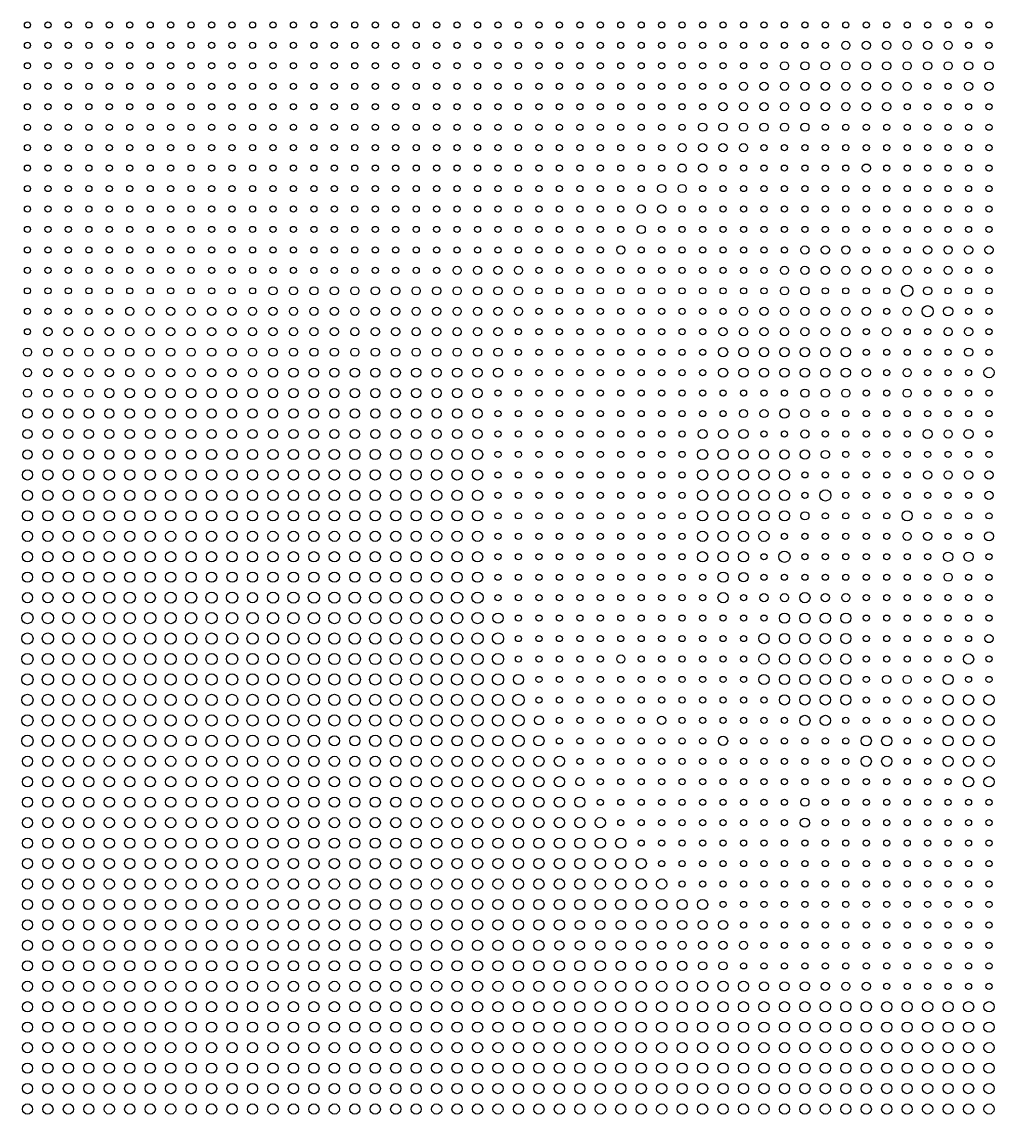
# Model space of a CAD drawing. Header units: metres. Extents: x -6 to 3826, y 14 to 2163.
# Drawn here: x -6 to 945, y 15 to 1083 of the extents above; entities that cross this region are included whole.
import ezdxf

# ---------------------------------------------------------------- set-up
doc = ezdxf.new("R2010")
doc.units = ezdxf.units.M

msp = doc.modelspace()

# ---------------------------------------------------------------- linework, layer by layer
for centre, radius in [((0, 1080), 3), ((20, 1080), 3), ((40, 1080), 3), ((60, 1080), 3), ((80, 1080), 3), ((100, 1080), 3), ((120, 1080), 3), ((140, 1080), 3), ((160, 1080), 3), ((180, 1080), 3), ((200, 1080), 3), ((220, 1080), 3), ((240, 1080), 3), ((260, 1080), 3), ((280, 1080), 3), ((300, 1080), 3), ((320, 1080), 3), ((340, 1080), 3), ((360, 1080), 3), ((380, 1080), 3), ((400, 1080), 3), ((420, 1080), 3), ((440, 1080), 3), ((460, 1080), 3), ((480, 1080), 3), ((500, 1080), 3), ((520, 1080), 3), ((540, 1080), 3), ((560, 1080), 3), ((580, 1080), 3), ((600, 1080), 3), ((620, 1080), 3), ((640, 1080), 3), ((660, 1080), 3), ((680, 1080), 3), ((700, 1080), 3), ((720, 1080), 3), ((740, 1080), 3), ((760, 1080), 3), ((780, 1080), 3), ((800, 1080), 3), ((820, 1080), 3), ((840, 1080), 3), ((860, 1080), 3), ((880, 1080), 3), ((900, 1080), 3), ((920, 1080), 3), ((940, 1080), 3), ((0, 1060), 3), ((20, 1060), 3), ((40, 1060), 3), ((60, 1060), 3), ((80, 1060), 3), ((100, 1060), 3), ((120, 1060), 3), ((140, 1060), 3), ((160, 1060), 3), ((180, 1060), 3), ((200, 1060), 3), ((220, 1060), 3), ((240, 1060), 3), ((260, 1060), 3), ((280, 1060), 3), ((300, 1060), 3), ((320, 1060), 3), ((340, 1060), 3), ((360, 1060), 3), ((380, 1060), 3), ((400, 1060), 3), ((420, 1060), 3), ((440, 1060), 3), ((460, 1060), 3), ((480, 1060), 3), ((500, 1060), 3), ((520, 1060), 3), ((540, 1060), 3), ((560, 1060), 3), ((580, 1060), 3), ((600, 1060), 3), ((620, 1060), 3), ((640, 1060), 3), ((660, 1060), 3), ((680, 1060), 3), ((700, 1060), 3), ((720, 1060), 3), ((740, 1060), 3), ((760, 1060), 3), ((780, 1060), 3), ((800, 1060), 4), ((820, 1060), 4), ((840, 1060), 4), ((860, 1060), 4), ((880, 1060), 4), ((900, 1060), 4), ((920, 1060), 3), ((940, 1060), 3), ((0, 1040), 3), ((20, 1040), 3), ((40, 1040), 3), ((60, 1040), 3), ((80, 1040), 3), ((100, 1040), 3), ((120, 1040), 3), ((140, 1040), 3), ((160, 1040), 3), ((180, 1040), 3), ((200, 1040), 3), ((220, 1040), 3), ((240, 1040), 3), ((260, 1040), 3), ((280, 1040), 3), ((300, 1040), 3), ((320, 1040), 3), ((340, 1040), 3), ((360, 1040), 3), ((380, 1040), 3), ((400, 1040), 3), ((420, 1040), 3), ((440, 1040), 3), ((460, 1040), 3), ((480, 1040), 3), ((500, 1040), 3), ((520, 1040), 3), ((540, 1040), 3), ((560, 1040), 3), ((580, 1040), 3), ((600, 1040), 3), ((620, 1040), 3), ((640, 1040), 3), ((660, 1040), 3), ((680, 1040), 3), ((700, 1040), 3), ((720, 1040), 3), ((740, 1040), 4), ((760, 1040), 4), ((780, 1040), 4), ((800, 1040), 4), ((820, 1040), 4), ((840, 1040), 4), ((860, 1040), 4), ((880, 1040), 4), ((900, 1040), 4), ((920, 1040), 4), ((940, 1040), 4), ((0, 1020), 3), ((20, 1020), 3), ((40, 1020), 3), ((60, 1020), 3), ((80, 1020), 3), ((100, 1020), 3), ((120, 1020), 3), ((140, 1020), 3), ((160, 1020), 3), ((180, 1020), 3), ((200, 1020), 3), ((220, 1020), 3), ((240, 1020), 3), ((260, 1020), 3), ((280, 1020), 3), ((300, 1020), 3), ((320, 1020), 3), ((340, 1020), 3), ((360, 1020), 3), ((380, 1020), 3), ((400, 1020), 3), ((420, 1020), 3), ((440, 1020), 3), ((460, 1020), 3), ((480, 1020), 3), ((500, 1020), 3), ((520, 1020), 3), ((540, 1020), 3), ((560, 1020), 3), ((580, 1020), 3), ((600, 1020), 3), ((620, 1020), 3), ((640, 1020), 3), ((660, 1020), 3), ((680, 1020), 3), ((700, 1020), 4), ((720, 1020), 4), ((740, 1020), 4), ((760, 1020), 4), ((780, 1020), 4), ((800, 1020), 4), ((820, 1020), 4), ((840, 1020), 4), ((860, 1020), 4), ((880, 1020), 3), ((900, 1020), 3), ((920, 1020), 4), ((940, 1020), 4), ((680, 1000), 4), ((700, 1000), 4), ((720, 1000), 4), ((740, 1000), 4), ((760, 1000), 4), ((780, 1000), 4), ((800, 1000), 4), ((820, 1000), 4), ((840, 1000), 4), ((0, 1000), 3), ((20, 1000), 3), ((40, 1000), 3), ((60, 1000), 3), ((80, 1000), 3), ((100, 1000), 3), ((120, 1000), 3), ((140, 1000), 3), ((160, 1000), 3), ((180, 1000), 3), ((200, 1000), 3), ((220, 1000), 3), ((240, 1000), 3), ((260, 1000), 3), ((280, 1000), 3), ((300, 1000), 3), ((320, 1000), 3), ((340, 1000), 3), ((360, 1000), 3), ((380, 1000), 3), ((400, 1000), 3), ((420, 1000), 3), ((440, 1000), 3), ((460, 1000), 3), ((480, 1000), 3), ((500, 1000), 3), ((520, 1000), 3), ((540, 1000), 3), ((560, 1000), 3), ((580, 1000), 3), ((600, 1000), 3), ((620, 1000), 3), ((640, 1000), 3), ((660, 1000), 3), ((860, 1000), 3), ((880, 1000), 3), ((900, 1000), 3), ((920, 1000), 3), ((940, 1000), 3), ((0, 980), 3), ((20, 980), 3), ((40, 980), 3), ((60, 980), 3), ((80, 980), 3), ((100, 980), 3), ((120, 980), 3), ((140, 980), 3), ((160, 980), 3), ((180, 980), 3), ((200, 980), 3), ((220, 980), 3), ((240, 980), 3), ((260, 980), 3), ((280, 980), 3), ((300, 980), 3), ((320, 980), 3), ((340, 980), 3), ((360, 980), 3), ((380, 980), 3), ((400, 980), 3), ((420, 980), 3), ((440, 980), 3), ((460, 980), 3), ((480, 980), 3), ((500, 980), 3), ((520, 980), 3), ((540, 980), 3), ((560, 980), 3), ((580, 980), 3), ((600, 980), 3), ((620, 980), 3), ((640, 980), 3), ((660, 980), 4), ((680, 980), 4), ((700, 980), 4), ((720, 980), 4), ((740, 980), 4), ((760, 980), 4), ((780, 980), 3), ((800, 980), 3), ((820, 980), 3), ((840, 980), 3), ((860, 980), 3), ((880, 980), 3), ((900, 980), 3), ((920, 980), 3), ((940, 980), 3), ((0, 960), 3), ((20, 960), 3), ((40, 960), 3), ((60, 960), 3), ((80, 960), 3), ((100, 960), 3), ((120, 960), 3), ((140, 960), 3), ((160, 960), 3), ((180, 960), 3), ((200, 960), 3), ((220, 960), 3), ((240, 960), 3), ((260, 960), 3), ((280, 960), 3), ((300, 960), 3), ((320, 960), 3), ((340, 960), 3), ((360, 960), 3), ((380, 960), 3), ((400, 960), 3), ((420, 960), 3), ((440, 960), 3), ((460, 960), 3), ((480, 960), 3), ((500, 960), 3), ((520, 960), 3), ((540, 960), 3), ((560, 960), 3), ((580, 960), 3), ((600, 960), 3), ((620, 960), 3), ((640, 960), 4), ((660, 960), 4), ((680, 960), 4), ((700, 960), 4), ((720, 960), 3), ((740, 960), 3), ((760, 960), 3), ((780, 960), 3), ((800, 960), 3), ((820, 960), 3), ((840, 960), 3), ((860, 960), 3), ((880, 960), 3), ((900, 960), 3), ((920, 960), 3), ((940, 960), 3), ((0, 940), 3), ((20, 940), 3), ((40, 940), 3), ((60, 940), 3), ((80, 940), 3), ((100, 940), 3), ((120, 940), 3), ((140, 940), 3), ((160, 940), 3), ((180, 940), 3), ((200, 940), 3), ((220, 940), 3), ((240, 940), 3), ((260, 940), 3), ((280, 940), 3), ((300, 940), 3), ((320, 940), 3), ((340, 940), 3), ((360, 940), 3), ((380, 940), 3), ((400, 940), 3), ((420, 940), 3), ((440, 940), 3), ((460, 940), 3), ((480, 940), 3), ((500, 940), 3), ((520, 940), 3), ((540, 940), 3), ((560, 940), 3), ((580, 940), 3), ((600, 940), 3), ((620, 940), 3), ((640, 940), 4), ((660, 940), 4), ((680, 940), 3), ((700, 940), 3), ((720, 940), 3), ((740, 940), 3), ((760, 940), 3), ((780, 940), 3), ((800, 940), 3), ((820, 940), 4), ((840, 940), 3), ((860, 940), 3), ((880, 940), 3), ((900, 940), 3), ((920, 940), 3), ((940, 940), 3), ((0, 920), 3), ((20, 920), 3), ((40, 920), 3), ((60, 920), 3), ((80, 920), 3), ((100, 920), 3), ((120, 920), 3), ((140, 920), 3), ((160, 920), 3), ((180, 920), 3), ((200, 920), 3), ((220, 920), 3), ((240, 920), 3), ((260, 920), 3), ((280, 920), 3), ((300, 920), 3), ((320, 920), 3), ((340, 920), 3), ((360, 920), 3), ((380, 920), 3), ((400, 920), 3), ((420, 920), 3), ((440, 920), 3), ((460, 920), 3), ((480, 920), 3), ((500, 920), 3), ((520, 920), 3), ((540, 920), 3), ((560, 920), 3), ((580, 920), 3), ((600, 920), 3), ((620, 920), 4), ((640, 920), 4), ((660, 920), 3), ((680, 920), 3), ((700, 920), 3), ((720, 920), 3), ((740, 920), 3), ((760, 920), 3), ((780, 920), 3), ((800, 920), 3), ((820, 920), 3), ((840, 920), 3), ((860, 920), 3), ((880, 920), 3), ((900, 920), 3), ((920, 920), 3), ((940, 920), 3), ((0, 900), 3), ((20, 900), 3), ((40, 900), 3), ((60, 900), 3), ((80, 900), 3), ((100, 900), 3), ((120, 900), 3), ((140, 900), 3), ((160, 900), 3), ((180, 900), 3), ((200, 900), 3), ((220, 900), 3), ((240, 900), 3), ((260, 900), 3), ((280, 900), 3), ((300, 900), 3), ((320, 900), 3), ((340, 900), 3), ((360, 900), 3), ((380, 900), 3), ((400, 900), 3), ((420, 900), 3), ((440, 900), 3), ((460, 900), 3), ((480, 900), 3), ((500, 900), 3), ((520, 900), 3), ((540, 900), 3), ((560, 900), 3), ((580, 900), 3), ((600, 900), 4), ((620, 900), 4), ((640, 900), 3), ((660, 900), 3), ((680, 900), 3), ((700, 900), 3), ((720, 900), 3), ((740, 900), 3), ((760, 900), 3), ((780, 900), 3), ((800, 900), 3), ((820, 900), 3), ((840, 900), 3), ((860, 900), 3), ((880, 900), 3), ((900, 900), 3), ((920, 900), 3), ((940, 900), 3), ((0, 880), 3), ((20, 880), 3), ((40, 880), 3), ((60, 880), 3), ((80, 880), 3), ((100, 880), 3), ((120, 880), 3), ((140, 880), 3), ((160, 880), 3), ((180, 880), 3), ((200, 880), 3), ((220, 880), 3), ((240, 880), 3), ((260, 880), 3), ((280, 880), 3), ((300, 880), 3), ((320, 880), 3), ((340, 880), 3), ((360, 880), 3), ((380, 880), 3), ((400, 880), 3), ((420, 880), 3), ((440, 880), 3), ((460, 880), 3), ((480, 880), 3), ((500, 880), 3), ((520, 880), 3), ((540, 880), 3), ((560, 880), 3), ((580, 880), 3), ((600, 880), 4), ((620, 880), 3), ((640, 880), 3), ((660, 880), 3), ((680, 880), 3), ((700, 880), 3), ((720, 880), 3), ((740, 880), 3), ((760, 880), 3), ((780, 880), 3), ((800, 880), 3), ((820, 880), 3), ((840, 880), 3), ((860, 880), 3), ((880, 880), 3), ((900, 880), 3), ((920, 880), 3), ((940, 880), 3), ((0, 860), 3), ((20, 860), 3), ((40, 860), 3), ((60, 860), 3), ((80, 860), 3), ((100, 860), 3), ((120, 860), 3), ((140, 860), 3), ((160, 860), 3), ((180, 860), 3), ((200, 860), 3), ((220, 860), 3), ((240, 860), 3), ((260, 860), 3), ((280, 860), 3), ((300, 860), 3), ((320, 860), 3), ((340, 860), 3), ((360, 860), 3), ((380, 860), 3), ((400, 860), 3), ((420, 860), 3), ((440, 860), 3), ((460, 860), 3), ((480, 860), 3), ((500, 860), 3), ((520, 860), 3), ((540, 860), 3), ((560, 860), 3), ((580, 860), 4), ((600, 860), 3), ((620, 860), 3), ((640, 860), 3), ((660, 860), 3), ((680, 860), 3), ((700, 860), 3), ((720, 860), 3), ((740, 860), 3), ((760, 860), 4), ((780, 860), 4), ((800, 860), 4), ((820, 860), 3), ((840, 860), 3), ((860, 860), 3), ((880, 860), 4), ((900, 860), 4), ((920, 860), 4), ((940, 860), 4), ((420, 840), 4), ((440, 840), 4), ((460, 840), 4), ((480, 840), 4), ((740, 840), 4), ((760, 840), 4), ((780, 840), 4), ((800, 840), 4), ((820, 840), 4), ((840, 840), 4), ((860, 840), 4), ((900, 840), 4), ((0, 840), 3), ((20, 840), 3), ((40, 840), 3), ((60, 840), 3), ((80, 840), 3), ((100, 840), 3), ((120, 840), 3), ((140, 840), 3), ((160, 840), 3), ((180, 840), 3), ((200, 840), 3), ((220, 840), 3), ((240, 840), 3), ((260, 840), 3), ((280, 840), 3), ((300, 840), 3), ((320, 840), 3), ((340, 840), 3), ((360, 840), 3), ((380, 840), 3), ((400, 840), 3), ((500, 840), 3), ((520, 840), 3), ((540, 840), 3), ((560, 840), 3), ((580, 840), 3), ((600, 840), 3), ((620, 840), 3), ((640, 840), 3), ((660, 840), 3), ((680, 840), 3), ((700, 840), 3), ((720, 840), 3), ((880, 840), 3), ((920, 840), 3), ((940, 840), 3), ((0, 820), 3), ((20, 820), 3), ((40, 820), 3), ((60, 820), 3), ((80, 820), 3), ((100, 820), 3), ((120, 820), 3), ((140, 820), 3), ((160, 820), 3), ((180, 820), 3), ((200, 820), 3), ((220, 820), 3), ((240, 820), 4), ((260, 820), 4), ((280, 820), 4), ((300, 820), 4), ((320, 820), 4), ((340, 820), 4), ((360, 820), 4), ((380, 820), 4), ((400, 820), 4), ((420, 820), 4), ((440, 820), 4), ((460, 820), 4), ((480, 820), 4), ((500, 820), 3), ((520, 820), 3), ((540, 820), 3), ((560, 820), 3), ((580, 820), 3), ((600, 820), 3), ((620, 820), 3), ((640, 820), 3), ((660, 820), 3), ((680, 820), 3), ((700, 820), 3), ((720, 820), 3), ((740, 820), 4), ((760, 820), 4), ((780, 820), 3), ((800, 820), 3), ((820, 820), 3), ((840, 820), 3), ((860, 820), 5.5), ((880, 820), 4), ((900, 820), 3), ((920, 820), 3), ((940, 820), 3), ((0, 800), 3), ((20, 800), 3), ((40, 800), 3), ((60, 800), 3), ((80, 800), 3), ((100, 800), 4), ((120, 800), 4), ((140, 800), 4), ((160, 800), 4), ((180, 800), 4), ((200, 800), 4), ((220, 800), 4), ((240, 800), 4), ((260, 800), 4), ((280, 800), 4), ((300, 800), 4), ((320, 800), 4), ((340, 800), 4), ((360, 800), 4), ((380, 800), 4), ((400, 800), 4), ((420, 800), 4), ((440, 800), 4), ((460, 800), 4), ((480, 800), 4), ((500, 800), 3), ((520, 800), 3), ((540, 800), 3), ((560, 800), 3), ((580, 800), 3), ((600, 800), 3), ((620, 800), 3), ((640, 800), 3), ((660, 800), 3), ((680, 800), 3), ((700, 800), 4), ((720, 800), 4), ((740, 800), 4), ((760, 800), 4), ((780, 800), 4), ((800, 800), 4), ((820, 800), 4), ((840, 800), 3), ((860, 800), 4), ((880, 800), 5.5), ((900, 800), 4.5), ((920, 800), 3), ((940, 800), 3), ((0, 780), 3), ((20, 780), 4), ((40, 780), 4), ((60, 780), 4), ((80, 780), 4), ((100, 780), 4), ((120, 780), 4), ((140, 780), 4), ((160, 780), 4), ((180, 780), 4), ((200, 780), 4), ((220, 780), 4), ((240, 780), 4), ((260, 780), 4), ((280, 780), 4), ((300, 780), 4), ((320, 780), 4), ((340, 780), 4), ((360, 780), 4), ((380, 780), 4), ((400, 780), 4), ((420, 780), 4), ((440, 780), 4), ((460, 780), 4), ((480, 780), 3), ((500, 780), 3), ((520, 780), 3), ((540, 780), 3), ((560, 780), 3), ((580, 780), 3), ((600, 780), 3), ((620, 780), 3), ((640, 780), 3), ((660, 780), 3), ((680, 780), 4), ((700, 780), 4), ((720, 780), 4), ((740, 780), 4), ((760, 780), 4), ((780, 780), 4), ((800, 780), 4), ((820, 780), 3), ((840, 780), 4), ((860, 780), 3), ((880, 780), 3), ((900, 780), 4), ((920, 780), 4), ((940, 780), 3), ((0, 760), 4), ((20, 760), 4), ((40, 760), 4), ((60, 760), 4), ((80, 760), 4), ((100, 760), 4), ((120, 760), 4), ((140, 760), 4), ((160, 760), 4), ((180, 760), 4), ((200, 760), 4), ((220, 760), 4), ((240, 760), 4), ((260, 760), 4), ((280, 760), 4), ((300, 760), 4), ((320, 760), 4), ((340, 760), 4), ((360, 760), 4), ((380, 760), 4), ((400, 760), 4), ((420, 760), 4), ((440, 760), 4), ((460, 760), 4), ((480, 760), 3), ((500, 760), 3), ((520, 760), 3), ((540, 760), 3), ((560, 760), 3), ((580, 760), 3), ((600, 760), 3), ((620, 760), 3), ((640, 760), 3), ((660, 760), 3), ((680, 760), 4.5), ((700, 760), 4.5), ((720, 760), 4.5), ((740, 760), 4.5), ((760, 760), 4.5), ((780, 760), 4.5), ((800, 760), 4.5), ((820, 760), 3), ((840, 760), 3), ((860, 760), 3), ((880, 760), 3), ((900, 760), 3), ((920, 760), 4), ((940, 760), 3), ((0, 740), 4), ((20, 740), 4), ((40, 740), 4), ((60, 740), 4), ((80, 740), 4), ((100, 740), 4), ((120, 740), 4), ((140, 740), 4), ((160, 740), 4), ((180, 740), 4), ((200, 740), 4), ((220, 740), 4), ((240, 740), 4.5), ((260, 740), 4.5), ((280, 740), 4.5), ((300, 740), 4.5), ((320, 740), 4.5), ((340, 740), 4.5), ((360, 740), 4.5), ((380, 740), 4.5), ((400, 740), 4.5), ((420, 740), 4.5), ((440, 740), 4.5), ((460, 740), 4.5), ((480, 740), 3), ((500, 740), 3), ((520, 740), 3), ((540, 740), 3), ((560, 740), 3), ((580, 740), 3), ((600, 740), 3), ((620, 740), 3), ((640, 740), 3), ((660, 740), 3), ((680, 740), 4.5), ((700, 740), 4.5), ((720, 740), 4.5), ((740, 740), 4.5), ((760, 740), 4.5), ((780, 740), 4.5), ((800, 740), 4.5), ((820, 740), 4), ((840, 740), 3), ((860, 740), 4), ((880, 740), 3), ((900, 740), 3), ((920, 740), 3), ((940, 740), 5), ((0, 720), 4), ((20, 720), 4), ((40, 720), 4), ((60, 720), 4), ((80, 720), 4.5), ((100, 720), 4.5), ((120, 720), 4.5), ((140, 720), 4.5), ((160, 720), 4.5), ((180, 720), 4.5), ((200, 720), 4.5), ((220, 720), 4.5), ((240, 720), 4.5), ((260, 720), 4.5), ((280, 720), 4.5), ((300, 720), 4.5), ((320, 720), 4.5), ((340, 720), 4.5), ((360, 720), 4.5), ((380, 720), 4.5), ((400, 720), 4.5), ((420, 720), 4.5), ((440, 720), 4.5), ((460, 720), 3), ((480, 720), 3), ((500, 720), 3), ((520, 720), 3), ((540, 720), 3), ((560, 720), 3), ((580, 720), 3), ((600, 720), 3), ((620, 720), 3), ((640, 720), 3), ((660, 720), 3), ((680, 720), 3), ((700, 720), 3), ((720, 720), 3), ((740, 720), 3), ((760, 720), 4), ((780, 720), 4), ((800, 720), 4), ((820, 720), 3), ((840, 720), 3), ((860, 720), 4), ((880, 720), 3), ((900, 720), 3), ((920, 720), 3), ((940, 720), 3), ((0, 700), 4.5), ((20, 700), 4.5), ((40, 700), 4.5), ((60, 700), 4.5), ((80, 700), 4.5), ((100, 700), 4.5), ((120, 700), 4.5), ((140, 700), 4.5), ((160, 700), 4.5), ((180, 700), 4.5), ((200, 700), 4.5), ((220, 700), 4.5), ((240, 700), 4.5), ((260, 700), 4.5), ((280, 700), 4.5), ((300, 700), 4.5), ((320, 700), 4.5), ((340, 700), 4.5), ((360, 700), 4.5), ((380, 700), 4.5), ((400, 700), 4.5), ((420, 700), 4.5), ((440, 700), 4.5), ((460, 700), 3), ((480, 700), 3), ((500, 700), 3), ((520, 700), 3), ((540, 700), 3), ((560, 700), 3), ((580, 700), 3), ((600, 700), 3), ((620, 700), 3), ((640, 700), 3), ((660, 700), 3), ((680, 700), 3), ((700, 700), 4), ((720, 700), 4), ((740, 700), 4.5), ((760, 700), 4), ((780, 700), 3), ((800, 700), 3), ((820, 700), 3), ((840, 700), 3), ((860, 700), 3), ((880, 700), 3), ((900, 700), 3), ((920, 700), 3), ((940, 700), 3), ((0, 680), 4.5), ((20, 680), 4.5), ((40, 680), 4.5), ((60, 680), 4.5), ((80, 680), 4.5), ((100, 680), 4.5), ((120, 680), 4.5), ((140, 680), 4.5), ((160, 680), 4.5), ((180, 680), 4.5), ((200, 680), 4.5), ((220, 680), 4.5), ((240, 680), 4.5), ((260, 680), 4.5), ((280, 680), 4.5), ((300, 680), 4.5), ((320, 680), 4.5), ((340, 680), 4.5), ((360, 680), 4.5), ((380, 680), 4.5), ((400, 680), 4.5), ((420, 680), 4.5), ((440, 680), 4.5), ((660, 680), 4.5), ((680, 680), 4.5), ((700, 680), 4.5), ((760, 680), 4), ((880, 680), 4.5), ((900, 680), 4), ((920, 680), 4.5), ((460, 680), 3), ((480, 680), 3), ((500, 680), 3), ((520, 680), 3), ((540, 680), 3), ((560, 680), 3), ((580, 680), 3), ((600, 680), 3), ((620, 680), 3), ((640, 680), 3), ((720, 680), 3), ((740, 680), 3), ((780, 680), 3), ((800, 680), 3), ((820, 680), 3), ((840, 680), 3), ((860, 680), 3), ((940, 680), 3), ((0, 660), 4.5), ((20, 660), 4.5), ((40, 660), 4.5), ((60, 660), 4.5), ((80, 660), 4.5), ((100, 660), 4.5), ((120, 660), 4.5), ((140, 660), 4.5), ((160, 660), 4.5), ((180, 660), 5), ((200, 660), 5), ((220, 660), 5), ((240, 660), 5), ((260, 660), 5), ((280, 660), 5), ((300, 660), 5), ((320, 660), 5), ((340, 660), 5), ((360, 660), 5), ((380, 660), 5), ((400, 660), 5), ((420, 660), 5), ((440, 660), 5), ((460, 660), 3), ((480, 660), 3), ((500, 660), 3), ((520, 660), 3), ((540, 660), 3), ((560, 660), 3), ((580, 660), 3), ((600, 660), 3), ((620, 660), 3), ((640, 660), 3), ((660, 660), 5), ((680, 660), 5), ((700, 660), 4.5), ((720, 660), 4.5), ((740, 660), 4.5), ((760, 660), 4.5), ((780, 660), 4), ((800, 660), 3), ((820, 660), 3), ((840, 660), 3), ((860, 660), 3), ((880, 660), 3), ((900, 660), 3), ((920, 660), 3), ((940, 660), 3), ((0, 640), 5), ((20, 640), 5), ((40, 640), 5), ((60, 640), 5), ((80, 640), 5), ((100, 640), 5), ((120, 640), 5), ((140, 640), 5), ((160, 640), 5), ((180, 640), 5), ((200, 640), 5), ((220, 640), 5), ((240, 640), 5), ((260, 640), 5), ((280, 640), 5), ((300, 640), 5), ((320, 640), 5), ((340, 640), 5), ((360, 640), 5), ((380, 640), 5), ((400, 640), 5), ((420, 640), 5), ((440, 640), 5), ((460, 640), 3), ((480, 640), 3), ((500, 640), 3), ((520, 640), 3), ((540, 640), 3), ((560, 640), 3), ((580, 640), 3), ((600, 640), 3), ((620, 640), 3), ((640, 640), 3), ((660, 640), 5), ((680, 640), 5), ((700, 640), 5), ((720, 640), 5), ((740, 640), 5), ((760, 640), 3), ((780, 640), 3), ((800, 640), 3), ((820, 640), 3), ((840, 640), 3), ((860, 640), 3), ((880, 640), 4), ((900, 640), 4), ((920, 640), 4), ((940, 640), 4), ((0, 620), 5), ((20, 620), 5), ((40, 620), 5), ((60, 620), 5), ((80, 620), 5), ((100, 620), 5), ((120, 620), 5), ((140, 620), 5), ((160, 620), 5), ((180, 620), 5), ((200, 620), 5), ((220, 620), 5), ((240, 620), 5), ((260, 620), 5), ((280, 620), 5), ((300, 620), 5), ((320, 620), 5), ((340, 620), 5), ((360, 620), 5), ((380, 620), 5), ((400, 620), 5), ((420, 620), 5), ((440, 620), 5), ((460, 620), 3), ((480, 620), 3), ((500, 620), 3), ((520, 620), 3), ((540, 620), 3), ((560, 620), 3), ((580, 620), 3), ((600, 620), 3), ((620, 620), 3), ((640, 620), 3), ((660, 620), 5), ((680, 620), 5), ((700, 620), 5), ((720, 620), 5), ((740, 620), 5), ((760, 620), 3), ((780, 620), 5.5), ((800, 620), 3), ((820, 620), 3), ((840, 620), 3), ((860, 620), 3), ((880, 620), 3), ((900, 620), 3), ((920, 620), 3), ((940, 620), 4), ((0, 600), 5), ((20, 600), 5), ((40, 600), 5), ((60, 600), 5), ((80, 600), 5), ((100, 600), 5), ((120, 600), 5), ((140, 600), 5), ((160, 600), 5), ((180, 600), 5), ((200, 600), 5), ((220, 600), 5), ((240, 600), 5), ((260, 600), 5), ((280, 600), 5), ((300, 600), 5), ((320, 600), 5), ((340, 600), 5), ((360, 600), 5), ((380, 600), 5), ((400, 600), 5), ((420, 600), 5), ((440, 600), 5), ((460, 600), 3), ((480, 600), 3), ((500, 600), 3), ((520, 600), 3), ((540, 600), 3), ((560, 600), 3), ((580, 600), 3), ((600, 600), 3), ((620, 600), 3), ((640, 600), 3), ((660, 600), 5), ((680, 600), 5), ((700, 600), 5), ((720, 600), 5), ((740, 600), 5), ((760, 600), 4), ((780, 600), 3), ((800, 600), 3), ((820, 600), 3), ((840, 600), 3), ((860, 600), 5), ((880, 600), 3), ((900, 600), 3), ((920, 600), 3), ((940, 600), 3), ((0, 580), 5), ((20, 580), 5), ((40, 580), 5), ((60, 580), 5), ((80, 580), 5), ((100, 580), 5), ((120, 580), 5), ((140, 580), 5), ((160, 580), 5), ((180, 580), 5), ((200, 580), 5), ((220, 580), 5), ((240, 580), 5), ((260, 580), 5), ((280, 580), 5), ((300, 580), 5), ((320, 580), 5), ((340, 580), 5), ((360, 580), 5), ((380, 580), 5), ((400, 580), 5), ((420, 580), 5), ((440, 580), 5), ((460, 580), 3), ((480, 580), 3), ((500, 580), 3), ((520, 580), 3), ((540, 580), 3), ((560, 580), 3), ((580, 580), 3), ((600, 580), 3), ((620, 580), 3), ((640, 580), 3), ((660, 580), 5), ((680, 580), 5), ((700, 580), 5), ((720, 580), 5), ((740, 580), 3), ((760, 580), 3), ((780, 580), 3), ((800, 580), 3), ((820, 580), 3), ((840, 580), 3), ((860, 580), 4), ((880, 580), 4), ((900, 580), 3), ((920, 580), 3), ((940, 580), 4.5), ((0, 560), 5), ((20, 560), 5), ((40, 560), 5), ((60, 560), 5), ((80, 560), 5), ((100, 560), 5), ((120, 560), 5), ((140, 560), 5), ((160, 560), 5), ((180, 560), 5), ((200, 560), 5), ((220, 560), 5), ((240, 560), 5), ((260, 560), 5), ((280, 560), 5), ((300, 560), 5), ((320, 560), 5), ((340, 560), 5), ((360, 560), 5), ((380, 560), 5), ((400, 560), 5), ((420, 560), 5), ((440, 560), 5), ((460, 560), 3), ((480, 560), 3), ((500, 560), 3), ((520, 560), 3), ((540, 560), 3), ((560, 560), 3), ((580, 560), 3), ((600, 560), 3), ((620, 560), 3), ((640, 560), 3), ((660, 560), 5), ((680, 560), 5), ((700, 560), 5), ((720, 560), 3), ((740, 560), 5.5), ((760, 560), 3), ((780, 560), 3), ((800, 560), 3), ((820, 560), 3), ((840, 560), 3), ((860, 560), 3), ((880, 560), 3), ((900, 560), 4.5), ((920, 560), 4.5), ((940, 560), 3), ((0, 540), 5), ((20, 540), 5), ((40, 540), 5), ((60, 540), 5), ((80, 540), 5), ((100, 540), 5), ((120, 540), 5), ((140, 540), 5), ((160, 540), 5), ((180, 540), 5), ((200, 540), 5), ((220, 540), 5), ((240, 540), 5), ((260, 540), 5), ((280, 540), 5), ((300, 540), 5), ((320, 540), 5), ((340, 540), 5), ((360, 540), 5), ((380, 540), 5), ((400, 540), 5), ((420, 540), 5), ((440, 540), 5), ((680, 540), 5), ((460, 540), 3), ((480, 540), 3), ((500, 540), 3), ((520, 540), 3), ((540, 540), 3), ((560, 540), 3), ((580, 540), 3), ((600, 540), 3), ((620, 540), 3), ((640, 540), 3), ((660, 540), 3), ((700, 540), 4.5), ((720, 540), 3), ((740, 540), 3), ((760, 540), 3), ((780, 540), 3), ((800, 540), 3), ((820, 540), 3), ((840, 540), 3), ((860, 540), 3), ((880, 540), 3), ((900, 540), 4), ((920, 540), 3), ((940, 540), 3), ((0, 520), 5), ((20, 520), 5), ((40, 520), 5), ((60, 520), 5.5), ((80, 520), 5.5), ((100, 520), 5.5), ((120, 520), 5), ((140, 520), 5.5), ((160, 520), 5.5), ((180, 520), 5.5), ((200, 520), 5.5), ((220, 520), 5), ((240, 520), 5.5), ((260, 520), 5.5), ((280, 520), 5.5), ((300, 520), 5.5), ((320, 520), 5.5), ((340, 520), 5.5), ((360, 520), 5.5), ((380, 520), 5.5), ((400, 520), 5.5), ((420, 520), 5.5), ((440, 520), 5.5), ((680, 520), 5), ((720, 520), 4), ((740, 520), 4), ((760, 520), 5), ((780, 520), 4), ((800, 520), 4), ((460, 520), 3), ((480, 520), 3), ((500, 520), 3), ((520, 520), 3), ((540, 520), 3), ((560, 520), 3), ((580, 520), 3), ((600, 520), 3), ((620, 520), 3), ((640, 520), 3), ((660, 520), 3), ((700, 520), 3), ((820, 520), 3), ((840, 520), 3), ((860, 520), 3), ((880, 520), 3), ((900, 520), 3), ((920, 520), 3), ((940, 520), 3), ((0, 500), 5.5), ((20, 500), 5.5), ((40, 500), 5.5), ((60, 500), 5.5), ((80, 500), 5.5), ((100, 500), 5.5), ((120, 500), 5.5), ((140, 500), 5.5), ((160, 500), 5.5), ((180, 500), 5.5), ((200, 500), 5.5), ((220, 500), 5.5), ((240, 500), 5.5), ((260, 500), 5.5), ((280, 500), 5.5), ((300, 500), 5.5), ((320, 500), 5.5), ((340, 500), 5.5), ((360, 500), 5.5), ((380, 500), 5.5), ((400, 500), 5.5), ((420, 500), 5.5), ((440, 500), 5.5), ((460, 500), 5), ((480, 500), 3), ((500, 500), 3), ((520, 500), 3), ((540, 500), 3), ((560, 500), 3), ((580, 500), 3), ((600, 500), 3), ((620, 500), 3), ((640, 500), 3), ((660, 500), 3), ((680, 500), 3), ((700, 500), 3), ((720, 500), 3), ((740, 500), 5), ((760, 500), 5), ((780, 500), 5), ((800, 500), 5), ((820, 500), 3), ((840, 500), 3), ((860, 500), 3), ((880, 500), 3), ((900, 500), 3), ((920, 500), 3), ((940, 500), 3), ((0, 480), 5.5), ((20, 480), 5.5), ((40, 480), 5.5), ((60, 480), 5.5), ((80, 480), 5.5), ((100, 480), 5.5), ((120, 480), 5.5), ((140, 480), 5.5), ((160, 480), 5.5), ((180, 480), 5.5), ((200, 480), 5.5), ((220, 480), 5.5), ((240, 480), 5.5), ((260, 480), 5.5), ((280, 480), 5.5), ((300, 480), 5.5), ((320, 480), 5.5), ((340, 480), 5.5), ((360, 480), 5.5), ((380, 480), 5.5), ((400, 480), 5.5), ((420, 480), 5.5), ((440, 480), 5.5), ((460, 480), 5.5), ((480, 480), 3), ((500, 480), 3), ((520, 480), 3), ((540, 480), 3), ((560, 480), 3), ((580, 480), 3), ((600, 480), 3), ((620, 480), 3), ((640, 480), 3), ((660, 480), 3), ((680, 480), 3), ((700, 480), 3), ((720, 480), 5), ((740, 480), 5), ((760, 480), 5), ((780, 480), 5), ((800, 480), 5), ((820, 480), 3), ((840, 480), 3), ((860, 480), 3), ((880, 480), 3), ((900, 480), 3), ((920, 480), 3), ((940, 480), 4), ((0, 460), 5.5), ((20, 460), 5.5), ((40, 460), 5.5), ((60, 460), 5.5), ((80, 460), 5.5), ((100, 460), 5.5), ((120, 460), 5.5), ((140, 460), 5.5), ((160, 460), 5.5), ((180, 460), 5.5), ((200, 460), 5.5), ((220, 460), 5.5), ((240, 460), 5.5), ((260, 460), 5.5), ((280, 460), 5.5), ((300, 460), 5.5), ((320, 460), 5.5), ((340, 460), 5.5), ((360, 460), 5.5), ((380, 460), 5.5), ((400, 460), 5.5), ((420, 460), 5.5), ((440, 460), 5.5), ((460, 460), 5.5), ((480, 460), 3), ((500, 460), 3), ((520, 460), 3), ((540, 460), 3), ((560, 460), 3), ((580, 460), 4), ((600, 460), 3), ((620, 460), 3), ((640, 460), 3), ((660, 460), 3), ((680, 460), 3), ((700, 460), 3), ((720, 460), 5), ((740, 460), 5), ((760, 460), 5), ((780, 460), 5), ((800, 460), 5), ((820, 460), 3), ((840, 460), 3), ((860, 460), 3), ((880, 460), 3), ((900, 460), 3), ((920, 460), 5), ((940, 460), 3), ((0, 440), 5.5), ((20, 440), 5.5), ((40, 440), 5.5), ((60, 440), 5.5), ((80, 440), 5.5), ((100, 440), 5.5), ((120, 440), 5.5), ((140, 440), 5.5), ((160, 440), 5.5), ((180, 440), 5.5), ((200, 440), 5.5), ((220, 440), 5.5), ((240, 440), 5.5), ((260, 440), 5.5), ((280, 440), 5.5), ((300, 440), 5.5), ((320, 440), 5.5), ((340, 440), 5.5), ((360, 440), 5.5), ((380, 440), 5.5), ((400, 440), 5.5), ((420, 440), 5.5), ((440, 440), 5.5), ((460, 440), 5.5), ((480, 440), 5), ((500, 440), 3), ((520, 440), 3), ((540, 440), 3), ((560, 440), 3), ((580, 440), 3), ((600, 440), 3), ((620, 440), 3), ((640, 440), 3), ((660, 440), 3), ((680, 440), 3), ((700, 440), 3), ((720, 440), 5), ((740, 440), 5), ((760, 440), 5), ((780, 440), 5), ((800, 440), 5), ((820, 440), 3), ((840, 440), 4), ((860, 440), 4), ((880, 440), 3), ((900, 440), 5), ((920, 440), 3), ((940, 440), 3), ((0, 420), 5.5), ((20, 420), 5.5), ((40, 420), 5.5), ((60, 420), 5.5), ((80, 420), 5.5), ((100, 420), 5.5), ((120, 420), 5.5), ((140, 420), 5.5), ((160, 420), 5.5), ((180, 420), 5.5), ((200, 420), 5.5), ((220, 420), 5.5), ((240, 420), 5.5), ((260, 420), 5.5), ((280, 420), 5.5), ((300, 420), 5.5), ((320, 420), 5.5), ((340, 420), 5.5), ((360, 420), 5.5), ((380, 420), 5.5), ((400, 420), 5.5), ((420, 420), 5.5), ((440, 420), 5.5), ((460, 420), 5.5), ((480, 420), 5.5), ((500, 420), 3), ((520, 420), 3), ((540, 420), 3), ((560, 420), 3), ((580, 420), 3), ((600, 420), 3), ((620, 420), 3), ((640, 420), 3), ((660, 420), 3), ((680, 420), 3), ((700, 420), 3), ((720, 420), 3), ((740, 420), 5), ((760, 420), 5), ((780, 420), 5), ((800, 420), 5), ((820, 420), 3), ((840, 420), 3), ((860, 420), 4), ((880, 420), 3), ((900, 420), 5), ((920, 420), 5), ((940, 420), 5), ((0, 400), 5.5), ((20, 400), 5.5), ((40, 400), 5.5), ((60, 400), 5.5), ((80, 400), 5.5), ((100, 400), 5.5), ((120, 400), 5.5), ((140, 400), 5.5), ((160, 400), 5.5), ((180, 400), 5.5), ((200, 400), 5.5), ((220, 400), 5.5), ((240, 400), 5.5), ((260, 400), 5.5), ((280, 400), 5.5), ((300, 400), 5.5), ((320, 400), 5.5), ((340, 400), 5.5), ((360, 400), 5.5), ((380, 400), 5.5), ((400, 400), 5.5), ((420, 400), 5.5), ((440, 400), 5.5), ((460, 400), 5.5), ((480, 400), 5.5), ((500, 400), 4.5), ((520, 400), 3), ((540, 400), 3), ((560, 400), 3), ((580, 400), 3), ((600, 400), 3), ((620, 400), 4), ((640, 400), 3), ((660, 400), 3), ((680, 400), 3), ((700, 400), 3), ((720, 400), 3), ((740, 400), 3), ((760, 400), 5), ((780, 400), 5), ((800, 400), 3), ((820, 400), 3), ((840, 400), 3), ((860, 400), 3), ((880, 400), 3), ((900, 400), 5), ((920, 400), 5), ((940, 400), 5), ((0, 380), 5.5), ((20, 380), 5.5), ((40, 380), 5.5), ((60, 380), 5.5), ((80, 380), 5.5), ((100, 380), 5.5), ((120, 380), 5.5), ((140, 380), 5.5), ((160, 380), 5), ((180, 380), 5.5), ((200, 380), 5.5), ((220, 380), 5.5), ((240, 380), 5), ((260, 380), 5.5), ((280, 380), 5.5), ((300, 380), 5), ((320, 380), 5), ((340, 380), 5.5), ((360, 380), 5.5), ((380, 380), 5), ((400, 380), 5), ((420, 380), 5), ((440, 380), 5.5), ((460, 380), 5), ((480, 380), 5.5), ((500, 380), 5), ((680, 380), 4.5), ((820, 380), 5), ((840, 380), 5), ((900, 380), 5), ((920, 380), 5), ((940, 380), 5), ((520, 380), 3), ((540, 380), 3), ((560, 380), 3), ((580, 380), 3), ((600, 380), 3), ((620, 380), 3), ((640, 380), 3), ((660, 380), 3), ((700, 380), 3), ((720, 380), 3), ((740, 380), 3), ((760, 380), 3), ((780, 380), 3), ((800, 380), 3), ((860, 380), 3), ((880, 380), 3), ((0, 360), 5), ((20, 360), 5), ((40, 360), 5), ((60, 360), 5), ((80, 360), 5), ((100, 360), 5), ((120, 360), 5), ((140, 360), 5), ((160, 360), 5), ((180, 360), 5), ((200, 360), 5), ((220, 360), 5), ((240, 360), 5), ((260, 360), 5), ((280, 360), 5), ((300, 360), 5), ((320, 360), 5), ((340, 360), 5), ((360, 360), 5), ((380, 360), 5), ((400, 360), 5), ((420, 360), 5), ((440, 360), 5), ((460, 360), 5), ((480, 360), 5), ((500, 360), 5), ((520, 360), 5), ((820, 360), 5), ((840, 360), 5), ((900, 360), 5), ((920, 360), 5), ((940, 360), 5), ((540, 360), 3), ((560, 360), 3), ((580, 360), 3), ((600, 360), 3), ((620, 360), 3), ((640, 360), 3), ((660, 360), 3), ((680, 360), 3), ((700, 360), 3), ((720, 360), 3), ((740, 360), 3), ((760, 360), 3), ((780, 360), 3), ((800, 360), 3), ((860, 360), 3), ((880, 360), 3), ((0, 340), 5), ((20, 340), 5), ((40, 340), 5), ((60, 340), 5), ((80, 340), 5), ((100, 340), 5), ((120, 340), 5), ((140, 340), 5), ((160, 340), 5), ((180, 340), 5), ((200, 340), 5), ((220, 340), 5), ((240, 340), 5), ((260, 340), 5), ((280, 340), 5), ((300, 340), 5), ((320, 340), 5), ((340, 340), 5), ((360, 340), 5), ((380, 340), 5), ((400, 340), 5), ((420, 340), 5), ((440, 340), 5), ((460, 340), 5), ((480, 340), 5), ((500, 340), 5), ((520, 340), 5), ((540, 340), 4), ((560, 340), 3), ((580, 340), 3), ((600, 340), 3), ((620, 340), 3), ((640, 340), 3), ((660, 340), 3), ((680, 340), 3), ((700, 340), 3), ((720, 340), 3), ((740, 340), 3), ((760, 340), 3), ((780, 340), 3), ((800, 340), 3), ((820, 340), 3), ((840, 340), 3), ((860, 340), 3), ((880, 340), 3), ((900, 340), 3), ((920, 340), 5), ((940, 340), 5), ((0, 320), 5), ((20, 320), 5), ((40, 320), 5), ((60, 320), 5), ((80, 320), 5), ((100, 320), 5), ((120, 320), 5), ((140, 320), 5), ((160, 320), 5), ((180, 320), 5), ((200, 320), 5), ((220, 320), 5), ((240, 320), 5), ((260, 320), 5), ((280, 320), 5), ((300, 320), 5), ((320, 320), 5), ((340, 320), 5), ((360, 320), 5), ((380, 320), 5), ((400, 320), 5), ((420, 320), 5), ((440, 320), 5), ((460, 320), 5), ((480, 320), 5), ((500, 320), 5), ((520, 320), 5), ((540, 320), 5), ((560, 320), 3), ((580, 320), 3), ((600, 320), 3), ((620, 320), 3), ((640, 320), 3), ((660, 320), 3), ((680, 320), 3), ((700, 320), 3), ((720, 320), 3), ((740, 320), 3), ((760, 320), 4), ((780, 320), 3), ((800, 320), 3), ((820, 320), 3), ((840, 320), 3), ((860, 320), 3), ((880, 320), 3), ((900, 320), 3), ((920, 320), 3), ((940, 320), 3), ((0, 300), 5), ((20, 300), 5), ((40, 300), 5), ((60, 300), 5), ((80, 300), 5), ((100, 300), 5), ((120, 300), 5), ((140, 300), 5), ((160, 300), 5), ((180, 300), 5), ((200, 300), 5), ((220, 300), 5), ((240, 300), 5), ((260, 300), 5), ((280, 300), 5), ((300, 300), 5), ((320, 300), 5), ((340, 300), 5), ((360, 300), 5), ((380, 300), 5), ((400, 300), 5), ((420, 300), 5), ((440, 300), 5), ((460, 300), 5), ((480, 300), 5), ((500, 300), 5), ((520, 300), 5), ((540, 300), 5), ((560, 300), 5), ((580, 300), 3), ((600, 300), 3), ((620, 300), 3), ((640, 300), 3), ((660, 300), 3), ((680, 300), 3), ((700, 300), 3), ((720, 300), 3), ((740, 300), 3), ((760, 300), 4.5), ((780, 300), 3), ((800, 300), 3), ((820, 300), 3), ((840, 300), 3), ((860, 300), 3), ((880, 300), 3), ((900, 300), 3), ((920, 300), 3), ((940, 300), 3), ((0, 280), 5), ((20, 280), 5), ((40, 280), 5), ((60, 280), 5), ((80, 280), 5), ((100, 280), 5), ((120, 280), 5), ((140, 280), 5), ((160, 280), 5), ((180, 280), 5), ((200, 280), 5), ((220, 280), 5), ((240, 280), 5), ((260, 280), 5), ((280, 280), 5), ((300, 280), 5), ((320, 280), 5), ((340, 280), 5), ((360, 280), 5), ((380, 280), 5), ((400, 280), 5), ((420, 280), 5), ((440, 280), 5), ((460, 280), 5), ((480, 280), 5), ((500, 280), 5), ((520, 280), 5), ((540, 280), 5), ((560, 280), 5), ((580, 280), 5), ((600, 280), 3), ((620, 280), 3), ((640, 280), 3), ((660, 280), 3), ((680, 280), 3), ((700, 280), 3), ((720, 280), 3), ((740, 280), 3), ((760, 280), 3), ((780, 280), 3), ((800, 280), 3), ((820, 280), 3), ((840, 280), 3), ((860, 280), 3), ((880, 280), 3), ((900, 280), 3), ((920, 280), 3), ((940, 280), 3), ((0, 260), 5), ((20, 260), 5), ((40, 260), 5), ((60, 260), 5), ((80, 260), 5), ((100, 260), 5), ((120, 260), 5), ((140, 260), 5), ((160, 260), 5), ((180, 260), 5), ((200, 260), 5), ((220, 260), 5), ((240, 260), 5), ((260, 260), 5), ((280, 260), 5), ((300, 260), 5), ((320, 260), 5), ((340, 260), 5), ((360, 260), 5), ((380, 260), 5), ((400, 260), 5), ((420, 260), 5), ((440, 260), 5), ((460, 260), 5), ((480, 260), 5), ((500, 260), 5), ((520, 260), 5), ((540, 260), 5), ((560, 260), 5), ((580, 260), 5), ((600, 260), 5), ((620, 260), 3), ((640, 260), 3), ((660, 260), 3), ((680, 260), 3), ((700, 260), 3), ((720, 260), 3), ((740, 260), 3), ((760, 260), 3), ((780, 260), 3), ((800, 260), 3), ((820, 260), 3), ((840, 260), 3), ((860, 260), 3), ((880, 260), 3), ((900, 260), 3), ((920, 260), 3), ((940, 260), 3), ((0, 240), 5), ((20, 240), 5), ((40, 240), 5), ((60, 240), 5), ((80, 240), 5), ((100, 240), 5), ((120, 240), 5), ((140, 240), 5), ((160, 240), 5), ((180, 240), 5), ((200, 240), 5), ((220, 240), 5), ((240, 240), 5), ((260, 240), 5), ((280, 240), 5), ((300, 240), 5), ((320, 240), 5), ((340, 240), 5), ((360, 240), 5), ((380, 240), 5), ((400, 240), 5), ((420, 240), 5), ((440, 240), 5), ((460, 240), 5), ((480, 240), 5), ((500, 240), 5), ((520, 240), 5), ((540, 240), 5), ((560, 240), 5), ((580, 240), 5), ((600, 240), 5), ((620, 240), 5), ((640, 240), 3), ((660, 240), 3), ((680, 240), 3), ((700, 240), 3), ((720, 240), 3), ((740, 240), 3), ((760, 240), 3), ((780, 240), 3), ((800, 240), 3), ((820, 240), 3), ((840, 240), 3), ((860, 240), 3), ((880, 240), 3), ((900, 240), 3), ((920, 240), 3), ((940, 240), 3), ((0, 220), 5), ((20, 220), 5), ((40, 220), 5), ((60, 220), 5), ((80, 220), 5), ((100, 220), 5), ((120, 220), 5), ((140, 220), 5), ((160, 220), 5), ((180, 220), 5), ((200, 220), 5), ((220, 220), 5), ((240, 220), 5), ((260, 220), 5), ((280, 220), 5), ((300, 220), 5), ((320, 220), 5), ((340, 220), 5), ((360, 220), 5), ((380, 220), 5), ((400, 220), 5), ((420, 220), 5), ((440, 220), 5), ((460, 220), 5), ((480, 220), 5), ((500, 220), 5), ((520, 220), 5), ((540, 220), 5), ((560, 220), 5), ((580, 220), 5), ((600, 220), 5), ((620, 220), 5), ((640, 220), 5), ((660, 220), 5), ((680, 220), 3), ((700, 220), 3), ((720, 220), 3), ((740, 220), 3), ((760, 220), 3), ((780, 220), 3), ((800, 220), 3), ((820, 220), 3), ((840, 220), 3), ((860, 220), 3), ((880, 220), 3), ((900, 220), 3), ((920, 220), 3), ((940, 220), 3), ((0, 200), 5), ((20, 200), 5), ((40, 200), 5), ((60, 200), 5), ((80, 200), 5), ((100, 200), 5), ((120, 200), 5), ((140, 200), 5), ((160, 200), 5), ((180, 200), 5), ((200, 200), 5), ((220, 200), 5), ((240, 200), 5), ((260, 200), 5), ((280, 200), 5), ((300, 200), 5), ((320, 200), 5), ((340, 200), 5), ((360, 200), 5), ((380, 200), 5), ((400, 200), 5), ((420, 200), 5), ((440, 200), 5), ((460, 200), 5), ((480, 200), 5), ((500, 200), 5), ((520, 200), 5), ((540, 200), 4.5), ((560, 200), 4.5), ((580, 200), 4.5), ((600, 200), 4.5), ((620, 200), 4.5), ((640, 200), 4.5), ((660, 200), 4.5), ((680, 200), 4.5), ((700, 200), 3), ((720, 200), 3), ((740, 200), 3), ((760, 200), 3), ((780, 200), 3), ((800, 200), 3), ((820, 200), 3), ((840, 200), 3), ((860, 200), 3), ((880, 200), 3), ((900, 200), 3), ((920, 200), 3), ((940, 200), 3), ((0, 180), 5), ((20, 180), 5), ((40, 180), 5), ((60, 180), 5), ((80, 180), 5), ((100, 180), 5), ((120, 180), 5), ((140, 180), 5), ((160, 180), 5), ((180, 180), 5), ((200, 180), 5), ((220, 180), 5), ((240, 180), 5), ((260, 180), 5), ((280, 180), 5), ((300, 180), 5), ((320, 180), 5), ((340, 180), 5), ((360, 180), 5), ((380, 180), 5), ((400, 180), 5), ((420, 180), 5), ((440, 180), 5), ((460, 180), 5), ((480, 180), 5), ((500, 180), 5), ((520, 180), 4.5), ((540, 180), 4.5), ((560, 180), 4.5), ((580, 180), 4.5), ((600, 180), 4.5), ((620, 180), 4), ((640, 180), 4), ((660, 180), 4), ((680, 180), 4), ((700, 180), 4), ((720, 180), 3), ((740, 180), 3), ((760, 180), 3), ((780, 180), 3), ((800, 180), 3), ((820, 180), 3), ((840, 180), 3), ((860, 180), 3), ((880, 180), 3), ((900, 180), 3), ((920, 180), 3), ((940, 180), 3), ((0, 160), 5), ((20, 160), 5), ((40, 160), 5), ((60, 160), 5), ((80, 160), 5), ((100, 160), 5), ((120, 160), 5), ((140, 160), 5), ((160, 160), 5), ((180, 160), 5), ((200, 160), 5), ((220, 160), 5), ((240, 160), 5), ((260, 160), 5), ((280, 160), 5), ((300, 160), 5), ((320, 160), 5), ((340, 160), 5), ((360, 160), 5), ((380, 160), 5), ((400, 160), 5), ((420, 160), 5), ((440, 160), 5), ((460, 160), 5), ((480, 160), 5), ((500, 160), 5), ((520, 160), 5), ((540, 160), 5), ((560, 160), 5), ((580, 160), 4.5), ((600, 160), 4.5), ((620, 160), 4.5), ((640, 160), 4.5), ((660, 160), 4), ((680, 160), 4), ((700, 160), 3), ((720, 160), 3), ((740, 160), 3), ((760, 160), 3), ((780, 160), 3), ((800, 160), 3), ((820, 160), 3), ((840, 160), 3), ((860, 160), 3), ((880, 160), 3), ((900, 160), 3), ((920, 160), 3), ((940, 160), 3), ((0, 140), 5), ((20, 140), 5), ((40, 140), 5), ((60, 140), 5), ((80, 140), 5), ((100, 140), 5), ((120, 140), 5), ((140, 140), 5), ((160, 140), 5), ((180, 140), 5), ((200, 140), 5), ((220, 140), 5), ((240, 140), 5), ((260, 140), 5), ((280, 140), 5), ((300, 140), 5), ((320, 140), 5), ((340, 140), 5), ((360, 140), 5), ((380, 140), 5), ((400, 140), 5), ((420, 140), 5), ((440, 140), 5), ((460, 140), 5), ((480, 140), 5), ((500, 140), 5), ((520, 140), 5), ((540, 140), 5), ((560, 140), 5), ((580, 140), 5), ((600, 140), 5), ((620, 140), 5), ((640, 140), 5), ((660, 140), 5), ((680, 140), 5), ((700, 140), 5), ((720, 140), 4.5), ((740, 140), 4.5), ((760, 140), 4.5), ((780, 140), 4), ((800, 140), 4), ((820, 140), 4), ((840, 140), 3), ((860, 140), 3), ((880, 140), 3), ((900, 140), 3), ((920, 140), 3), ((940, 140), 3), ((0, 120), 5), ((20, 120), 5), ((40, 120), 5), ((60, 120), 5), ((80, 120), 5), ((100, 120), 5), ((120, 120), 5), ((140, 120), 5), ((160, 120), 5), ((180, 120), 5), ((200, 120), 5), ((220, 120), 5), ((240, 120), 5), ((260, 120), 5), ((280, 120), 5), ((300, 120), 5), ((320, 120), 5), ((340, 120), 5), ((360, 120), 5), ((380, 120), 5), ((400, 120), 5), ((420, 120), 5), ((440, 120), 5), ((460, 120), 5), ((480, 120), 5), ((500, 120), 5), ((520, 120), 5), ((540, 120), 5), ((560, 120), 5), ((580, 120), 5), ((600, 120), 5), ((620, 120), 5), ((640, 120), 5), ((660, 120), 5), ((680, 120), 5), ((700, 120), 5), ((720, 120), 5), ((740, 120), 5), ((760, 120), 5), ((780, 120), 5), ((800, 120), 5), ((820, 120), 5), ((840, 120), 5), ((860, 120), 5), ((880, 120), 5), ((900, 120), 5), ((920, 120), 5), ((940, 120), 5), ((0, 100), 5), ((20, 100), 5), ((40, 100), 5), ((60, 100), 5), ((80, 100), 5), ((100, 100), 5), ((120, 100), 5), ((140, 100), 5), ((160, 100), 5), ((180, 100), 5), ((200, 100), 5), ((220, 100), 5), ((240, 100), 5), ((260, 100), 5), ((280, 100), 5), ((300, 100), 5), ((320, 100), 5), ((340, 100), 5), ((360, 100), 5), ((380, 100), 5), ((400, 100), 5), ((420, 100), 5), ((440, 100), 5), ((460, 100), 5), ((480, 100), 5), ((500, 100), 5), ((520, 100), 5), ((540, 100), 5), ((560, 100), 5), ((580, 100), 5), ((600, 100), 5), ((620, 100), 5), ((640, 100), 5), ((660, 100), 5), ((680, 100), 5), ((700, 100), 5), ((720, 100), 5), ((740, 100), 5), ((760, 100), 5), ((780, 100), 5), ((800, 100), 5), ((820, 100), 5), ((840, 100), 5), ((860, 100), 5), ((880, 100), 5), ((900, 100), 5), ((920, 100), 5), ((940, 100), 5), ((0, 80), 5), ((20, 80), 5), ((40, 80), 5), ((60, 80), 5), ((80, 80), 5), ((100, 80), 5), ((120, 80), 5), ((140, 80), 5), ((160, 80), 5), ((180, 80), 5), ((200, 80), 5), ((220, 80), 5), ((240, 80), 5), ((260, 80), 5), ((280, 80), 5), ((300, 80), 5), ((320, 80), 5), ((340, 80), 5), ((360, 80), 5), ((380, 80), 5), ((400, 80), 5), ((420, 80), 5), ((440, 80), 5), ((460, 80), 5), ((480, 80), 5), ((500, 80), 5), ((520, 80), 5), ((540, 80), 5), ((560, 80), 5), ((580, 80), 5), ((600, 80), 5), ((620, 80), 5), ((640, 80), 5), ((660, 80), 5), ((680, 80), 5), ((700, 80), 5), ((720, 80), 5), ((740, 80), 5), ((760, 80), 5), ((780, 80), 5), ((800, 80), 5), ((820, 80), 5), ((840, 80), 5), ((860, 80), 5), ((880, 80), 5), ((900, 80), 5), ((920, 80), 5), ((940, 80), 5), ((0, 60), 5), ((20, 60), 5), ((40, 60), 5), ((60, 60), 5), ((80, 60), 5), ((100, 60), 5), ((120, 60), 5), ((140, 60), 5), ((160, 60), 5), ((180, 60), 5), ((200, 60), 5), ((220, 60), 5), ((240, 60), 5), ((260, 60), 5), ((280, 60), 5), ((300, 60), 5), ((320, 60), 5), ((340, 60), 5), ((360, 60), 5), ((380, 60), 5), ((400, 60), 5), ((420, 60), 5), ((440, 60), 5), ((460, 60), 5), ((480, 60), 5), ((500, 60), 5), ((520, 60), 5), ((540, 60), 5), ((560, 60), 5), ((580, 60), 5), ((600, 60), 5), ((620, 60), 5), ((640, 60), 5), ((660, 60), 5), ((680, 60), 5), ((700, 60), 5), ((720, 60), 5), ((740, 60), 5), ((760, 60), 5), ((780, 60), 5), ((800, 60), 5), ((820, 60), 5), ((840, 60), 5), ((860, 60), 5), ((880, 60), 5), ((900, 60), 5), ((920, 60), 5), ((940, 60), 5), ((0, 40), 5), ((20, 40), 5), ((40, 40), 5), ((60, 40), 5), ((80, 40), 5), ((100, 40), 5), ((120, 40), 5), ((140, 40), 5), ((160, 40), 5), ((180, 40), 5), ((200, 40), 5), ((220, 40), 5), ((240, 40), 5), ((260, 40), 5), ((280, 40), 5), ((300, 40), 5), ((320, 40), 5), ((340, 40), 5), ((360, 40), 5), ((380, 40), 5), ((400, 40), 5), ((420, 40), 5), ((440, 40), 5), ((460, 40), 5), ((480, 40), 5), ((500, 40), 5), ((520, 40), 5), ((540, 40), 5), ((560, 40), 5), ((580, 40), 5), ((600, 40), 5), ((620, 40), 5), ((640, 40), 5), ((660, 40), 5), ((680, 40), 5), ((700, 40), 5), ((720, 40), 5), ((740, 40), 5), ((760, 40), 5), ((780, 40), 5), ((800, 40), 5), ((820, 40), 5), ((840, 40), 5), ((860, 40), 5), ((880, 40), 5), ((900, 40), 5), ((920, 40), 5), ((940, 40), 5), ((0, 20), 5), ((20, 20), 5), ((40, 20), 5), ((60, 20), 5), ((80, 20), 5), ((100, 20), 5), ((120, 20), 5), ((140, 20), 5), ((160, 20), 5), ((180, 20), 5), ((200, 20), 5), ((220, 20), 5), ((240, 20), 5), ((260, 20), 5), ((280, 20), 5), ((300, 20), 5), ((320, 20), 5), ((340, 20), 5), ((360, 20), 5), ((380, 20), 5), ((400, 20), 5), ((420, 20), 5), ((440, 20), 5), ((460, 20), 5), ((480, 20), 5), ((500, 20), 5), ((520, 20), 5), ((540, 20), 5), ((560, 20), 5), ((580, 20), 5), ((600, 20), 5), ((620, 20), 5), ((640, 20), 5), ((660, 20), 5), ((680, 20), 5), ((700, 20), 5), ((720, 20), 5), ((740, 20), 5), ((760, 20), 5), ((780, 20), 5), ((800, 20), 5), ((820, 20), 5), ((840, 20), 5), ((860, 20), 5), ((880, 20), 5), ((900, 20), 5), ((920, 20), 5), ((940, 20), 5)]:
    msp.add_circle(centre, radius)

doc.saveas('drawing.dxf')
